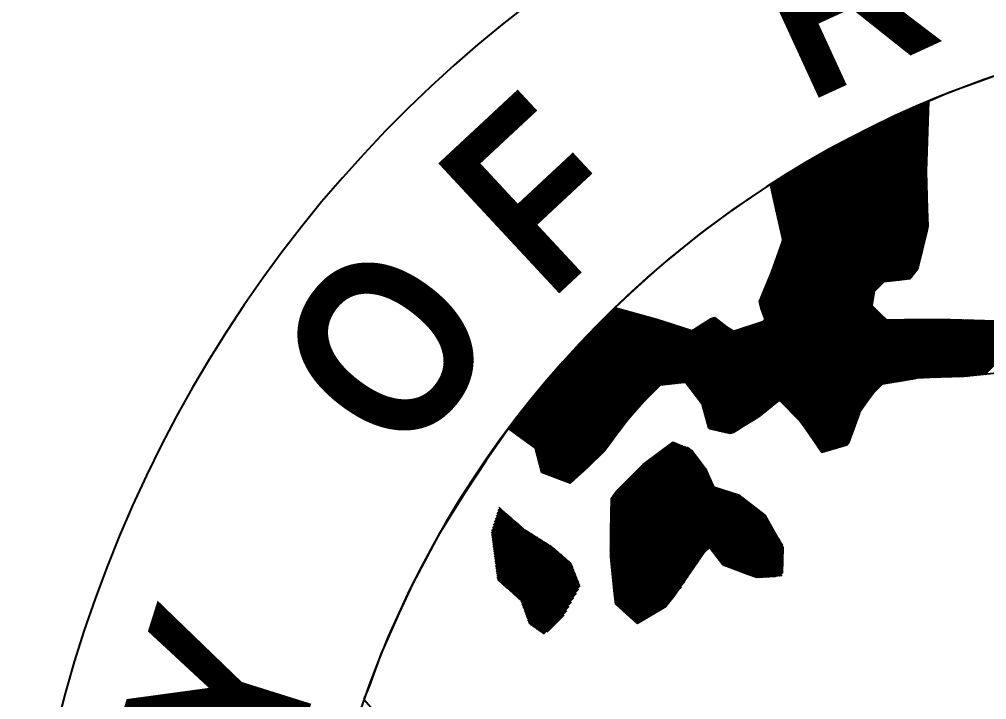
# Model space of a CAD drawing. Header units: inches. Extents: x 0 to 36, y 0 to 24.
# Drawn here: x 8.043 to 8.973, y 21.702 to 22.355 of the extents above; entities that cross this region are included whole.
import ezdxf
from ezdxf.enums import TextEntityAlignment as Align

# ---------------------------------------------------------------- set-up
doc = ezdxf.new("R2010")
doc.units = ezdxf.units.IN
doc.header["$MEASUREMENT"] = 0
doc.layers.add('CoverSheet', color=7, linetype='CONTINUOUS')
doc.styles.add('JJJ', font='BOLD.SHX', dxfattribs={"width": 0.9, "height": 0.1365})

msp = doc.modelspace()

# ---------------------------------------------------------------- linework, layer by layer
at = {"layer": 'CoverSheet'}
for p, q in [((8.9797, 22.30028), (8.93788, 22.28516)), ((8.93788, 22.28516), (8.9172, 22.27625)), ((8.77294, 22.13013), (8.91714, 22.27432)), ((8.7739, 22.13296), (8.9172, 22.27625)), ((8.77487, 22.13578), (8.91463, 22.27554)), ((8.77583, 22.13861), (8.9114, 22.27417)), ((8.9172, 22.27625), (8.91486, 22.20875)), ((8.76784, 22.11573), (8.9168, 22.26468)), ((8.76908, 22.11883), (8.91687, 22.26661)), ((8.77005, 22.12165), (8.91693, 22.26854)), ((8.77101, 22.12448), (8.917, 22.27047)), ((8.77198, 22.1273), (8.91707, 22.2724)), ((8.77576, 22.1497), (8.89148, 22.26543)), ((8.7761, 22.14818), (8.89487, 22.26695)), ((8.77643, 22.14666), (8.89823, 22.26845)), ((8.77677, 22.14513), (8.90156, 22.26992)), ((8.7768, 22.14143), (8.90814, 22.27278)), ((8.77711, 22.14361), (8.90486, 22.27136)), ((8.76254, 22.10297), (8.91653, 22.25697)), ((8.76387, 22.10616), (8.9166, 22.2589)), ((8.76519, 22.10935), (8.91667, 22.26082)), ((8.76652, 22.11254), (8.91673, 22.26275)), ((8.77373, 22.15885), (8.87053, 22.25564)), ((8.77407, 22.15732), (8.8741, 22.25735)), ((8.77441, 22.1558), (8.87764, 22.25903)), ((8.77475, 22.15427), (8.88115, 22.26068)), ((8.77508, 22.15275), (8.88462, 22.26229)), ((8.77542, 22.15123), (8.88807, 22.26387)), ((8.75591, 22.08703), (8.9162, 22.24732)), ((8.75723, 22.09022), (8.91626, 22.24925)), ((8.75856, 22.09341), (8.91633, 22.25118)), ((8.75989, 22.0966), (8.9164, 22.25311)), ((8.76121, 22.09979), (8.91647, 22.25504)), ((8.77204, 22.16647), (8.85211, 22.24653)), ((8.77238, 22.16494), (8.85587, 22.24843)), ((8.77272, 22.16342), (8.85959, 22.25029)), ((8.77306, 22.16189), (8.86328, 22.25211)), ((8.7734, 22.16037), (8.86692, 22.25389)), ((8.75458, 22.08385), (8.91613, 22.2454)), ((8.75491, 22.08231), (8.91606, 22.24347)), ((8.75537, 22.08092), (8.916, 22.24154)), ((8.75584, 22.07952), (8.91593, 22.23961)), ((8.7563, 22.07812), (8.91586, 22.23768)), ((8.77069, 22.17256), (8.83663, 22.2385)), ((8.77103, 22.17104), (8.84057, 22.24057)), ((8.77137, 22.16951), (8.84446, 22.24261)), ((8.77171, 22.16799), (8.84831, 22.24459)), ((8.75677, 22.07673), (8.91579, 22.23575)), ((8.75723, 22.07533), (8.91573, 22.23382)), ((8.7577, 22.07393), (8.91566, 22.2319)), ((8.75816, 22.07253), (8.91559, 22.22997)), ((8.75863, 22.07114), (8.91553, 22.22804)), ((8.76934, 22.17866), (8.82034, 22.22966)), ((8.76968, 22.17713), (8.8245, 22.23195)), ((8.77002, 22.17561), (8.8286, 22.23419)), ((8.77036, 22.17408), (8.83264, 22.23637)), ((8.69122, 21.99628), (8.91526, 22.22032)), ((8.69202, 21.99523), (8.91519, 22.2184)), ((8.75909, 22.06974), (8.91546, 22.22611)), ((8.75956, 22.06834), (8.91539, 22.22418)), ((8.76002, 22.06695), (8.91533, 22.22225)), ((8.76799, 22.18475), (8.80309, 22.21985)), ((8.76833, 22.18323), (8.8075, 22.2224)), ((8.76867, 22.1817), (8.81185, 22.22489)), ((8.76901, 22.18018), (8.81613, 22.2273)), ((8.69283, 21.99417), (8.91512, 22.21647)), ((8.69363, 21.99311), (8.91506, 22.21454)), ((8.69443, 21.99205), (8.91499, 22.21261)), ((8.69524, 21.99099), (8.91492, 22.21068)), ((8.76664, 22.19085), (8.78461, 22.20882)), ((8.76698, 22.18932), (8.78936, 22.2117)), ((8.76732, 22.1878), (8.79402, 22.2145)), ((8.76765, 22.18628), (8.79859, 22.21721)), ((8.69604, 21.98994), (8.91486, 22.20875)), ((8.69684, 21.98888), (8.9149, 22.20693)), ((8.69765, 21.98782), (8.91495, 22.20512)), ((8.69845, 21.98676), (8.915, 22.20332)), ((8.69925, 21.9857), (8.91506, 22.20151)), ((8.70002, 21.98461), (8.91511, 22.1997)), ((8.76563, 22.19542), (8.76974, 22.19953)), ((8.76597, 22.1939), (8.77481, 22.20273)), ((8.7663, 22.19237), (8.77976, 22.20583)), ((8.91486, 22.20875), (8.91591, 22.17258)), ((8.70042, 21.98314), (8.91516, 22.19789)), ((8.70082, 21.98168), (8.91522, 22.19608)), ((8.70122, 21.98022), (8.91527, 22.19428)), ((8.70162, 21.97876), (8.91533, 22.19247)), ((8.70202, 21.9773), (8.91538, 22.19066)), ((8.76522, 22.19663), (8.7291, 22.17227)), ((8.76563, 22.19542), (8.76522, 22.19663)), ((8.76563, 22.19542), (8.76563, 22.19542)), ((8.76799, 22.18475), (8.76563, 22.19542)), ((8.70242, 21.97584), (8.91543, 22.18885)), ((8.70282, 21.97438), (8.91549, 22.18704)), ((8.70322, 21.97292), (8.91554, 22.18524)), ((8.70362, 21.97146), (8.91559, 22.18343)), ((8.70402, 21.96999), (8.91565, 22.18162)), ((8.7761, 22.14818), (8.76799, 22.18475)), ((8.7291, 22.17227), (8.69718, 22.14853)), ((8.70442, 21.96853), (8.9157, 22.17981)), ((8.70482, 21.96707), (8.91575, 22.178)), ((8.70522, 21.96561), (8.91581, 22.1762)), ((8.70562, 21.96415), (8.91586, 22.17439)), ((8.70602, 21.96269), (8.91591, 22.17258)), ((8.91591, 22.17258), (8.9164, 22.15631)), ((8.70687, 21.96167), (8.91597, 22.17077)), ((8.70838, 21.96132), (8.91602, 22.16896)), ((8.70989, 21.96097), (8.91608, 22.16716)), ((8.7114, 21.96062), (8.91613, 22.16535)), ((8.71291, 21.96027), (8.91618, 22.16354)), ((8.71443, 21.95992), (8.91624, 22.16173)), ((8.71594, 21.95957), (8.91629, 22.15992)), ((8.71745, 21.95922), (8.91634, 22.15812)), ((8.71896, 21.95887), (8.9164, 22.15631)), ((8.72047, 21.95852), (8.91599, 22.15404)), ((8.9164, 22.15631), (8.91541, 22.1516)), ((8.69718, 22.14853), (8.66288, 22.12088)), ((8.72198, 21.95817), (8.91541, 22.1516)), ((8.72349, 21.95782), (8.91484, 22.14917)), ((8.725, 21.95747), (8.91426, 22.14673)), ((8.72651, 21.95712), (8.91369, 22.14429)), ((8.77711, 22.14361), (8.7761, 22.14818)), ((8.91541, 22.1516), (8.90736, 22.11748)), ((8.76652, 22.11254), (8.7768, 22.14143)), ((8.7768, 22.14143), (8.77711, 22.14361)), ((8.87425, 22.10299), (8.91311, 22.14185)), ((8.87633, 22.10322), (8.91254, 22.13942)), ((8.87842, 22.10344), (8.91196, 22.13698)), ((8.8805, 22.10366), (8.91139, 22.13454)), ((8.88259, 22.10388), (8.91081, 22.13211)), ((8.88467, 22.10411), (8.91024, 22.12967)), ((8.88676, 22.10433), (8.90966, 22.12723)), ((8.66288, 22.12088), (8.63415, 22.09536)), ((8.88884, 22.10455), (8.90908, 22.1248)), ((8.89092, 22.10477), (8.90851, 22.12236)), ((8.89301, 22.105), (8.90793, 22.11992)), ((8.89509, 22.10522), (8.90736, 22.11748)), ((8.90736, 22.11748), (8.90588, 22.11415)), ((8.75723, 22.09022), (8.76652, 22.11254)), ((8.89718, 22.10544), (8.90588, 22.11415)), ((8.89926, 22.10567), (8.90025, 22.10665)), ((8.90025, 22.10665), (8.89926, 22.10567)), ((8.90588, 22.11415), (8.90025, 22.10665)), ((8.87425, 22.10299), (8.86484, 22.09358)), ((8.88884, 22.10455), (8.87425, 22.10299)), ((8.89926, 22.10567), (8.88884, 22.10455)), ((8.63415, 22.09536), (8.61566, 22.07791)), ((8.72947, 21.95821), (8.86484, 22.09358)), ((8.7343, 21.96118), (8.86446, 22.09134)), ((8.73913, 21.96415), (8.86409, 22.08911)), ((8.75591, 22.08703), (8.75723, 22.09022)), ((8.86484, 22.09358), (8.86296, 22.0824)), ((8.74397, 21.96712), (8.86371, 22.08687)), ((8.7488, 21.97009), (8.86334, 22.08463)), ((8.75363, 21.97307), (8.86296, 22.0824)), ((8.75458, 22.08385), (8.75591, 22.08703)), ((8.75677, 22.07673), (8.75458, 22.08385)), ((8.76312, 21.9807), (8.86264, 22.08021)), ((8.77363, 21.98935), (8.86357, 22.07929)), ((8.86296, 22.0824), (8.86264, 22.08021)), ((8.86264, 22.08021), (8.87103, 22.07185)), ((8.51355, 21.96196), (8.62668, 22.07509)), ((8.51463, 21.96117), (8.62814, 22.07468)), ((8.51571, 21.96039), (8.62959, 22.07428)), ((8.51678, 21.9596), (8.63105, 22.07387)), ((8.51786, 21.95882), (8.63251, 22.07347)), ((8.51894, 21.95804), (8.63397, 22.07306)), ((8.51907, 21.96934), (8.62522, 22.07549)), ((8.52001, 21.95725), (8.63542, 22.07266)), ((8.52109, 21.95647), (8.63688, 22.07225)), ((8.52217, 21.95568), (8.63834, 22.07185)), ((8.52325, 21.9549), (8.63979, 22.07145)), ((8.52432, 21.95411), (8.64125, 22.07104)), ((8.52539, 21.97752), (8.62377, 22.0759)), ((8.5254, 21.95333), (8.64271, 22.07064)), ((8.52648, 21.95254), (8.64416, 22.07023)), ((8.52755, 21.95176), (8.64562, 22.06983)), ((8.52863, 21.95098), (8.64708, 22.06942)), ((8.5324, 21.98639), (8.62231, 22.0763)), ((8.54036, 21.99621), (8.62085, 22.07671)), ((8.5497, 22.00742), (8.6194, 22.07711)), ((8.56138, 22.02096), (8.61794, 22.07751)), ((8.57857, 22.04001), (8.61648, 22.07792)), ((8.61566, 22.07791), (8.61648, 22.07792)), ((8.61648, 22.07792), (8.65582, 22.06699)), ((8.76002, 22.06695), (8.75677, 22.07673)), ((8.77456, 21.98841), (8.86451, 22.07836)), ((8.77548, 21.98747), (8.86544, 22.07743)), ((8.77641, 21.98654), (8.86637, 22.0765)), ((8.77734, 21.9856), (8.8673, 22.07557)), ((8.77826, 21.98466), (8.86823, 22.07464)), ((8.77919, 21.98373), (8.86917, 22.07371)), ((8.78011, 21.98279), (8.8701, 22.07278)), ((8.78104, 21.98185), (8.87103, 22.07185)), ((8.78196, 21.98092), (8.87196, 22.07092)), ((8.78289, 21.97998), (8.87289, 22.06999)), ((8.87103, 22.07185), (8.87675, 22.06639)), ((8.52971, 21.95019), (8.64854, 22.06902)), ((8.53079, 21.94941), (8.64999, 22.06861)), ((8.53186, 21.94862), (8.65145, 22.06821)), ((8.53294, 21.94784), (8.65291, 22.0678)), ((8.53402, 21.94705), (8.65436, 22.0674)), ((8.53509, 21.94627), (8.65582, 22.06699)), ((8.53617, 21.94548), (8.65728, 22.06659)), ((8.53725, 21.9447), (8.65873, 22.06619)), ((8.53832, 21.94392), (8.66019, 22.06578)), ((8.5394, 21.94313), (8.66165, 22.06538)), ((8.54007, 21.94194), (8.6631, 22.06497)), ((8.54044, 21.94045), (8.66456, 22.06457)), ((8.54082, 21.93896), (8.66602, 22.06416)), ((8.54119, 21.93747), (8.66748, 22.06376)), ((8.54156, 21.93599), (8.66893, 22.06335)), ((8.54194, 21.9345), (8.67039, 22.06295)), ((8.54231, 21.93301), (8.67178, 22.06248)), ((8.54269, 21.93152), (8.67317, 22.062)), ((8.54306, 21.93003), (8.67455, 22.06152)), ((8.54343, 21.92855), (8.67593, 22.06104)), ((8.54381, 21.92706), (8.67731, 22.06056)), ((8.54418, 21.92557), (8.67869, 22.06008)), ((8.55374, 21.91652), (8.69818, 22.06095)), ((8.55511, 21.91602), (8.7034, 22.06431)), ((8.55647, 21.91552), (8.70862, 22.06767)), ((8.55783, 21.91502), (8.71133, 22.06852)), ((8.5592, 21.91452), (8.71238, 22.06771)), ((8.56056, 21.91402), (8.71344, 22.0669)), ((8.56192, 21.91353), (8.71449, 22.06609)), ((8.56328, 21.91303), (8.71554, 22.06529)), ((8.56465, 21.91253), (8.71659, 22.06448)), ((8.56601, 21.91203), (8.71765, 22.06367)), ((8.65582, 22.06699), (8.68973, 22.05623)), ((8.65932, 22.00347), (8.7187, 22.06286)), ((8.66141, 22.00371), (8.71975, 22.06205)), ((8.6635, 22.00394), (8.7208, 22.06124)), ((8.6656, 22.00417), (8.72186, 22.06043)), ((8.6864, 22.00263), (8.74384, 22.06008)), ((8.6872, 22.00157), (8.74665, 22.06102)), ((8.688, 22.00052), (8.74945, 22.06196)), ((8.68881, 21.99946), (8.75225, 22.06291)), ((8.68961, 21.9984), (8.75506, 22.06385)), ((8.69041, 21.99734), (8.75786, 22.06479)), ((8.69295, 22.05759), (8.7034, 22.06431)), ((8.7034, 22.06431), (8.70862, 22.06767)), ((8.70862, 22.06767), (8.71133, 22.06852)), ((8.71133, 22.06852), (8.72291, 22.05962)), ((8.72982, 22.05536), (8.75786, 22.06479)), ((8.75786, 22.06479), (8.76002, 22.06695)), ((8.78381, 21.97905), (8.87383, 22.06906)), ((8.78474, 21.97811), (8.87476, 22.06813)), ((8.78566, 21.97717), (8.87569, 22.0672)), ((8.78659, 21.97624), (8.87675, 22.06639)), ((8.78751, 21.9753), (8.87864, 22.06643)), ((8.78844, 21.97436), (8.88054, 22.06647)), ((8.78936, 21.97343), (8.88244, 22.0665)), ((8.79029, 21.97249), (8.88434, 22.06654)), ((8.79121, 21.97155), (8.88623, 22.06658)), ((8.79214, 21.97062), (8.88813, 22.06661)), ((8.79306, 21.96968), (8.89003, 22.06665)), ((8.79399, 21.96875), (8.89193, 22.06668)), ((8.79491, 21.96781), (8.89383, 22.06672)), ((8.79572, 21.96675), (8.89572, 22.06676)), ((8.79647, 21.96564), (8.89762, 22.06679)), ((8.79721, 21.96452), (8.89952, 22.06683)), ((8.79796, 21.96341), (8.90142, 22.06687)), ((8.7987, 21.96229), (8.90331, 22.0669)), ((8.79945, 21.96118), (8.90521, 22.06694)), ((8.8002, 21.96006), (8.90711, 22.06697)), ((8.80094, 21.95894), (8.90901, 22.06701)), ((8.80169, 21.95783), (8.91086, 22.067)), ((8.80243, 21.95671), (8.91271, 22.06699)), ((8.80318, 21.9556), (8.91456, 22.06698)), ((8.80392, 21.95448), (8.91641, 22.06696)), ((8.80467, 21.95337), (8.91825, 22.06695)), ((8.80542, 21.95225), (8.9201, 22.06693)), ((8.80616, 21.95113), (8.92195, 22.06692)), ((8.80691, 21.95002), (8.9238, 22.06691)), ((8.80765, 21.9489), (8.92564, 22.06689)), ((8.8084, 21.94779), (8.92749, 22.06688)), ((8.80915, 21.94667), (8.92934, 22.06687)), ((8.80989, 21.94556), (8.93119, 22.06685)), ((8.81064, 21.94444), (8.93304, 22.06684)), ((8.87251, 22.00445), (8.93488, 22.06682)), ((8.87476, 22.00484), (8.93673, 22.06681)), ((8.87675, 22.06639), (8.88054, 22.06647)), ((8.877, 22.00522), (8.93858, 22.0668)), ((8.87925, 22.0056), (8.94043, 22.06678)), ((8.88054, 22.06647), (8.88434, 22.06654)), ((8.88149, 22.00599), (8.94228, 22.06677)), ((8.88374, 22.00637), (8.94412, 22.06676)), ((8.88434, 22.06654), (8.90331, 22.0669)), ((8.88598, 22.00675), (8.94597, 22.06674)), ((8.88823, 22.00714), (8.94782, 22.06673)), ((8.89047, 22.00752), (8.94967, 22.06671)), ((8.89272, 22.0079), (8.95151, 22.06669)), ((8.89496, 22.00829), (8.9533, 22.06662)), ((8.89721, 22.00867), (8.95509, 22.06655)), ((8.89945, 22.00905), (8.95688, 22.06648)), ((8.9017, 22.00944), (8.95867, 22.06641)), ((8.90331, 22.0669), (8.93858, 22.0668)), ((8.90394, 22.00982), (8.96046, 22.06634)), ((8.90619, 22.0102), (8.96225, 22.06627)), ((8.90843, 22.01059), (8.96404, 22.0662)), ((8.91035, 22.01065), (8.96584, 22.06613)), ((8.91227, 22.01071), (8.96763, 22.06606)), ((8.91419, 22.01076), (8.96942, 22.06599)), ((8.91611, 22.01082), (8.97121, 22.06592)), ((8.91803, 22.01088), (8.973, 22.06585)), ((8.91995, 22.01094), (8.97479, 22.06578)), ((8.92187, 22.011), (8.97658, 22.06571)), ((8.92379, 22.01105), (8.97837, 22.06564)), ((8.92571, 22.01111), (8.98016, 22.06557)), ((8.92763, 22.01117), (8.98196, 22.0655)), ((8.92955, 22.01123), (8.98375, 22.06543)), ((8.93147, 22.01129), (8.98554, 22.06536)), ((8.93339, 22.01135), (8.98733, 22.06528)), ((8.93531, 22.0114), (8.98912, 22.06521)), ((8.93723, 22.01146), (8.99091, 22.06514)), ((8.93858, 22.0668), (8.9927, 22.06507)), ((8.93915, 22.01152), (8.9927, 22.06507)), ((8.94107, 22.01158), (8.99449, 22.065)), ((8.94299, 22.01164), (8.99628, 22.06493)), ((8.94491, 22.0117), (8.99808, 22.06486)), ((8.94683, 22.01175), (8.9997, 22.06462)), ((8.94875, 22.01181), (9.00117, 22.06423)), ((8.95067, 22.01187), (9.00264, 22.06384)), ((8.95259, 22.01193), (9.00411, 22.06345)), ((8.95458, 22.01206), (9.00559, 22.06307)), ((8.95668, 22.0123), (9.00706, 22.06268)), ((8.95878, 22.01254), (9.00853, 22.06229)), ((8.96088, 22.01278), (9.01, 22.0619)), ((8.96298, 22.01302), (9.01148, 22.06151)), ((8.96509, 22.01326), (9.01295, 22.06112)), ((8.96719, 22.0135), (9.01442, 22.06073)), ((8.96929, 22.01373), (9.0159, 22.06034)), ((8.54456, 21.92408), (8.68007, 22.0596)), ((8.54493, 21.9226), (8.68145, 22.05911)), ((8.5453, 21.92111), (8.68283, 22.05863)), ((8.54568, 21.91962), (8.68421, 22.05815)), ((8.54693, 21.91901), (8.68559, 22.05767)), ((8.54829, 21.91851), (8.68697, 22.05719)), ((8.54966, 21.91801), (8.68835, 22.05671)), ((8.55102, 21.91752), (8.68973, 22.05623)), ((8.55238, 21.91702), (8.69295, 22.05759)), ((8.66769, 22.00441), (8.72291, 22.05962)), ((8.66979, 22.00464), (8.72396, 22.05881)), ((8.67188, 22.00487), (8.72501, 22.058)), ((8.67398, 22.00511), (8.72607, 22.05719)), ((8.67607, 22.00534), (8.72712, 22.05638)), ((8.67817, 22.00557), (8.72817, 22.05558)), ((8.68026, 22.0058), (8.72982, 22.05536)), ((8.68236, 22.00604), (8.73262, 22.0563)), ((8.68399, 22.00581), (8.73543, 22.05725)), ((8.68479, 22.00475), (8.73823, 22.05819)), ((8.68559, 22.00369), (8.74104, 22.05913)), ((8.68973, 22.05623), (8.69295, 22.05759)), ((8.72291, 22.05962), (8.72982, 22.05536)), ((8.97139, 22.01397), (9.01737, 22.05995)), ((9.01905, 22.01882), (8.95067, 22.01187)), ((8.68236, 22.00604), (8.65932, 22.00347)), ((8.68399, 22.00581), (8.68236, 22.00604)), ((8.69925, 21.9857), (8.68399, 22.00581)), ((8.87251, 22.00445), (8.86508, 21.99702)), ((8.9017, 22.00944), (8.87251, 22.00445)), ((8.90619, 22.0102), (8.9017, 22.00944)), ((8.91803, 22.01088), (8.90619, 22.0102)), ((8.95067, 22.01187), (8.91803, 22.01088)), ((8.65932, 22.00347), (8.64363, 21.98779)), ((8.81138, 21.94332), (8.86508, 21.99702)), ((8.86508, 21.99702), (8.85884, 21.98892)), ((8.56737, 21.91153), (8.64363, 21.98779)), ((8.64363, 21.98779), (8.62776, 21.97005)), ((8.70002, 21.98461), (8.69925, 21.9857)), ((8.77363, 21.98935), (8.76312, 21.9807)), ((8.77456, 21.98841), (8.77363, 21.98935)), ((8.79306, 21.96968), (8.77456, 21.98841)), ((8.81213, 21.94221), (8.85884, 21.98892)), ((8.85884, 21.98892), (8.85096, 21.97731)), ((8.70602, 21.96269), (8.70002, 21.98461)), ((8.76312, 21.9807), (8.75363, 21.97307)), ((8.81287, 21.94109), (8.8526, 21.98082)), ((8.81362, 21.93998), (8.85096, 21.97731)), ((8.85096, 21.97731), (8.84989, 21.97439)), ((8.56873, 21.91103), (8.62776, 21.97005)), ((8.62776, 21.97005), (8.622, 21.96243)), ((8.74397, 21.96712), (8.73913, 21.96415)), ((8.7488, 21.97009), (8.74397, 21.96712)), ((8.75363, 21.97307), (8.7488, 21.97009)), ((8.7987, 21.96229), (8.79306, 21.96968)), ((8.81453, 21.93903), (8.84989, 21.97439)), ((8.81717, 21.9398), (8.84883, 21.97147)), ((8.81981, 21.94058), (8.84777, 21.96854)), ((8.84989, 21.97439), (8.84034, 21.94808)), ((8.51355, 21.96196), (8.49215, 21.93125)), ((8.51463, 21.96117), (8.51355, 21.96196)), ((8.5394, 21.94313), (8.51463, 21.96117)), ((8.5701, 21.91053), (8.622, 21.96243)), ((8.622, 21.96243), (8.61671, 21.95528)), ((8.70687, 21.96167), (8.70602, 21.96269)), ((8.72651, 21.95712), (8.70687, 21.96167)), ((8.72947, 21.95821), (8.72651, 21.95712)), ((8.7343, 21.96118), (8.72947, 21.95821)), ((8.73913, 21.96415), (8.7343, 21.96118)), ((8.81453, 21.93903), (8.7987, 21.96229)), ((8.82245, 21.94136), (8.84671, 21.96562)), ((8.82509, 21.94214), (8.84565, 21.9627)), ((8.82773, 21.94291), (8.84459, 21.95977)), ((8.57146, 21.91003), (8.61671, 21.95528)), ((8.61671, 21.95528), (8.61141, 21.94813)), ((8.61235, 21.8895), (8.67172, 21.94886)), ((8.64283, 21.92742), (8.67172, 21.94886)), ((8.67172, 21.94886), (8.68975, 21.94083)), ((8.83036, 21.94369), (8.84353, 21.95685)), ((8.833, 21.94447), (8.84246, 21.95393)), ((8.83564, 21.94524), (8.8414, 21.951)), ((8.54568, 21.91962), (8.5394, 21.94313)), ((8.57282, 21.90954), (8.61141, 21.94813)), ((8.60612, 21.94097), (8.58955, 21.9244)), ((8.58955, 21.9244), (8.60612, 21.94097)), ((8.61141, 21.94813), (8.60612, 21.94097)), ((8.61166, 21.86088), (8.69055, 21.93977)), ((8.6117, 21.86278), (8.68975, 21.94083)), ((8.61175, 21.86469), (8.68896, 21.9419)), ((8.6118, 21.8666), (8.68816, 21.94296)), ((8.61184, 21.86851), (8.6871, 21.94377)), ((8.61189, 21.87042), (8.6857, 21.94423)), ((8.61194, 21.87232), (8.68431, 21.94469)), ((8.61198, 21.87423), (8.68291, 21.94516)), ((8.61203, 21.87614), (8.68151, 21.94562)), ((8.61208, 21.87805), (8.68011, 21.94608)), ((8.61212, 21.87996), (8.67871, 21.94655)), ((8.61217, 21.88186), (8.67731, 21.94701)), ((8.61221, 21.88377), (8.67592, 21.94747)), ((8.61226, 21.88568), (8.67452, 21.94794)), ((8.61231, 21.88759), (8.67312, 21.9484)), ((8.6124, 21.8914), (8.66533, 21.94434)), ((8.68975, 21.94083), (8.70249, 21.92378)), ((8.83828, 21.94602), (8.81453, 21.93903)), ((8.84034, 21.94808), (8.83828, 21.94602)), ((8.83828, 21.94602), (8.84034, 21.94808)), ((8.49215, 21.93125), (8.47206, 21.90126)), ((8.61124, 21.8437), (8.69771, 21.93018)), ((8.61128, 21.84561), (8.69692, 21.93124)), ((8.61133, 21.84752), (8.69612, 21.93231)), ((8.61138, 21.84943), (8.69532, 21.93337)), ((8.61142, 21.85134), (8.69453, 21.93444)), ((8.61147, 21.85324), (8.69373, 21.9355)), ((8.61152, 21.85515), (8.69294, 21.93657)), ((8.61156, 21.85706), (8.69214, 21.93764)), ((8.61161, 21.85897), (8.69134, 21.9387)), ((8.61245, 21.89331), (8.65783, 21.9387)), ((8.61249, 21.89522), (8.65033, 21.93306)), ((8.58955, 21.9244), (8.57282, 21.90954)), ((8.6114, 21.84201), (8.69851, 21.92911)), ((8.61158, 21.84032), (8.6993, 21.92805)), ((8.61176, 21.83864), (8.7001, 21.92698)), ((8.61193, 21.83695), (8.7009, 21.92591)), ((8.61211, 21.83526), (8.70169, 21.92485)), ((8.61228, 21.83358), (8.70249, 21.92378)), ((8.61246, 21.83189), (8.70316, 21.9226)), ((8.61263, 21.8302), (8.70372, 21.92129)), ((8.61732, 21.90191), (8.64283, 21.92742)), ((8.61732, 21.90191), (8.64283, 21.92742)), ((8.70249, 21.92378), (8.71066, 21.90589)), ((8.57282, 21.90954), (8.54568, 21.91962)), ((8.61281, 21.82852), (8.70428, 21.91999)), ((8.61298, 21.82683), (8.70484, 21.91869)), ((8.61316, 21.82514), (8.7054, 21.91739)), ((8.61333, 21.82346), (8.70596, 21.91608)), ((8.61351, 21.82177), (8.70652, 21.91478)), ((8.61368, 21.82009), (8.70707, 21.91348)), ((8.61386, 21.8184), (8.70763, 21.91218)), ((8.61403, 21.81671), (8.70819, 21.91087)), ((8.61421, 21.81503), (8.70875, 21.90957)), ((8.61438, 21.81334), (8.70931, 21.90827)), ((8.61456, 21.81165), (8.70987, 21.90697)), ((8.61473, 21.80997), (8.71066, 21.90589)), ((8.61491, 21.80828), (8.71209, 21.90546)), ((8.61508, 21.80659), (8.71352, 21.90503)), ((8.61526, 21.80491), (8.71495, 21.9046)), ((8.61543, 21.80322), (8.71639, 21.90418)), ((8.61561, 21.80153), (8.71782, 21.90375)), ((8.61578, 21.79985), (8.71925, 21.90332)), ((8.61596, 21.79816), (8.72069, 21.90289)), ((8.61613, 21.79648), (8.72212, 21.90246)), ((8.61631, 21.79479), (8.72355, 21.90203)), ((8.71066, 21.90589), (8.73464, 21.89823)), ((8.47206, 21.90126), (8.44651, 21.86012)), ((8.6117, 21.86278), (8.61249, 21.89522)), ((8.61249, 21.89522), (8.61732, 21.90191)), ((8.61676, 21.79338), (8.72498, 21.9016)), ((8.61773, 21.79249), (8.72642, 21.90117)), ((8.61871, 21.7916), (8.72785, 21.90075)), ((8.61968, 21.79071), (8.72928, 21.90032)), ((8.62065, 21.78983), (8.73072, 21.89989)), ((8.62163, 21.78894), (8.73215, 21.89946)), ((8.6226, 21.78805), (8.73358, 21.89903)), ((8.62358, 21.78717), (8.73464, 21.89823)), ((8.62455, 21.78628), (8.73569, 21.89742)), ((8.62553, 21.78539), (8.73675, 21.89661)), ((8.6265, 21.7845), (8.7378, 21.8958)), ((8.62748, 21.78362), (8.73885, 21.895)), ((8.62845, 21.78273), (8.73991, 21.89419)), ((8.62943, 21.78184), (8.74096, 21.89338)), ((8.73464, 21.89823), (8.75977, 21.87868)), ((8.50186, 21.87767), (8.50811, 21.88392)), ((8.50186, 21.87767), (8.50811, 21.88392)), ((8.50274, 21.88041), (8.50712, 21.88479)), ((8.50274, 21.88041), (8.50712, 21.88479)), ((8.50362, 21.88315), (8.50612, 21.88565)), ((8.50362, 21.88315), (8.50612, 21.88565)), ((8.5045, 21.88589), (8.50513, 21.88652)), ((8.5045, 21.88589), (8.50513, 21.88652)), ((8.6304, 21.78096), (8.74201, 21.89257)), ((8.63137, 21.78007), (8.74307, 21.89176)), ((8.63235, 21.77918), (8.74412, 21.89095)), ((8.63332, 21.7783), (8.74517, 21.89014)), ((8.6343, 21.77741), (8.74623, 21.88934)), ((8.70653, 21.84778), (8.74728, 21.88853)), ((8.70734, 21.84673), (8.74833, 21.88772)), ((8.70814, 21.84567), (8.74938, 21.88691)), ((8.70895, 21.84461), (8.75044, 21.8861)), ((8.70975, 21.84355), (8.75149, 21.88529)), ((8.71056, 21.8425), (8.75254, 21.88448)), ((8.71136, 21.84144), (8.7536, 21.88368)), ((8.49721, 21.86185), (8.51409, 21.87872)), ((8.49721, 21.86185), (8.51409, 21.87872)), ((8.49743, 21.8602), (8.51508, 21.87785)), ((8.49743, 21.8602), (8.51508, 21.87785)), ((8.49747, 21.86397), (8.51309, 21.87959)), ((8.49747, 21.86397), (8.51309, 21.87959)), ((8.49764, 21.85855), (8.51608, 21.87699)), ((8.49764, 21.85855), (8.51608, 21.87699)), ((8.49785, 21.8569), (8.51707, 21.87612)), ((8.49785, 21.8569), (8.51707, 21.87612)), ((8.49806, 21.85525), (8.51807, 21.87526)), ((8.49806, 21.85525), (8.51807, 21.87526)), ((8.49828, 21.8536), (8.51906, 21.87439)), ((8.49828, 21.8536), (8.51906, 21.87439)), ((8.49835, 21.86671), (8.51209, 21.88045)), ((8.49835, 21.86671), (8.51209, 21.88045)), ((8.49923, 21.86945), (8.5111, 21.88132)), ((8.49923, 21.86945), (8.5111, 21.88132)), ((8.50011, 21.87219), (8.5101, 21.88219)), ((8.50011, 21.87219), (8.5101, 21.88219)), ((8.50099, 21.87493), (8.50911, 21.88305)), ((8.50099, 21.87493), (8.50911, 21.88305)), ((8.71216, 21.84038), (8.75465, 21.88287)), ((8.71297, 21.83933), (8.7557, 21.88206)), ((8.71377, 21.83827), (8.75676, 21.88125)), ((8.71458, 21.83721), (8.75781, 21.88044)), ((8.71538, 21.83615), (8.75886, 21.87963)), ((8.71619, 21.8351), (8.75977, 21.87868)), ((8.71699, 21.83404), (8.76049, 21.87754)), ((8.71779, 21.83298), (8.76121, 21.8764)), ((8.7186, 21.83192), (8.76193, 21.87526)), ((8.75977, 21.87868), (8.7772, 21.84771)), ((8.49849, 21.85196), (8.52006, 21.87352)), ((8.49849, 21.85196), (8.52006, 21.87352)), ((8.4987, 21.85031), (8.52105, 21.87266)), ((8.4987, 21.85031), (8.52105, 21.87266)), ((8.49891, 21.84866), (8.52205, 21.87179)), ((8.49891, 21.84866), (8.52205, 21.87179)), ((8.49913, 21.84701), (8.52304, 21.87092)), ((8.49913, 21.84701), (8.52304, 21.87092)), ((8.49934, 21.84536), (8.52404, 21.87006)), ((8.49934, 21.84536), (8.52404, 21.87006)), ((8.49955, 21.84371), (8.52503, 21.86919)), ((8.49955, 21.84371), (8.52503, 21.86919)), ((8.49977, 21.84206), (8.52603, 21.86832)), ((8.49977, 21.84206), (8.52603, 21.86832)), ((8.49998, 21.84041), (8.52702, 21.86746)), ((8.49998, 21.84041), (8.52702, 21.86746)), ((8.50019, 21.83876), (8.52802, 21.86659)), ((8.50019, 21.83876), (8.52802, 21.86659)), ((8.5004, 21.83712), (8.52901, 21.86573)), ((8.5004, 21.83712), (8.52901, 21.86573)), ((8.50062, 21.83547), (8.53013, 21.86498)), ((8.50062, 21.83547), (8.53013, 21.86498)), ((8.7194, 21.83087), (8.76266, 21.87412)), ((8.72048, 21.83008), (8.76338, 21.87298)), ((8.72185, 21.82959), (8.7641, 21.87184)), ((8.72323, 21.82911), (8.76482, 21.8707)), ((8.7246, 21.82862), (8.76554, 21.86956)), ((8.72598, 21.82814), (8.76626, 21.86842)), ((8.72736, 21.82765), (8.76698, 21.86728)), ((8.72873, 21.82716), (8.7677, 21.86613)), ((8.73011, 21.82668), (8.76842, 21.86499)), ((8.44651, 21.86012), (8.4217, 21.81304)), ((8.50083, 21.83382), (8.53127, 21.86426)), ((8.50083, 21.83382), (8.53127, 21.86426)), ((8.50104, 21.83217), (8.53242, 21.86354)), ((8.50104, 21.83217), (8.53242, 21.86354)), ((8.50125, 21.83052), (8.53356, 21.86283)), ((8.50125, 21.83052), (8.53356, 21.86283)), ((8.50147, 21.82887), (8.5347, 21.86211)), ((8.50147, 21.82887), (8.5347, 21.86211)), ((8.50168, 21.82722), (8.53585, 21.86139)), ((8.50168, 21.82722), (8.53585, 21.86139)), ((8.50189, 21.82557), (8.53699, 21.86067)), ((8.50189, 21.82557), (8.53699, 21.86067)), ((8.5021, 21.82392), (8.53813, 21.85995)), ((8.5021, 21.82392), (8.53813, 21.85995)), ((8.50232, 21.82228), (8.53928, 21.85924)), ((8.50232, 21.82228), (8.53928, 21.85924)), ((8.50253, 21.82063), (8.54042, 21.85852)), ((8.50253, 21.82063), (8.54042, 21.85852)), ((8.50274, 21.81898), (8.54156, 21.8578)), ((8.50274, 21.81898), (8.54156, 21.8578)), ((8.50296, 21.81733), (8.54271, 21.85708)), ((8.50296, 21.81733), (8.54271, 21.85708)), ((8.50349, 21.81601), (8.54385, 21.85636)), ((8.50349, 21.81601), (8.54385, 21.85636)), ((8.50448, 21.81513), (8.54499, 21.85564)), ((8.50448, 21.81513), (8.54499, 21.85564)), ((8.61176, 21.83864), (8.6117, 21.86278)), ((8.73148, 21.82619), (8.76914, 21.86385)), ((8.73286, 21.82571), (8.76986, 21.86271)), ((8.73423, 21.82522), (8.77059, 21.86157)), ((8.73561, 21.82473), (8.77131, 21.86043)), ((8.73698, 21.82425), (8.77203, 21.85929)), ((8.73836, 21.82376), (8.77275, 21.85815)), ((8.73974, 21.82328), (8.77347, 21.85701)), ((8.74111, 21.82279), (8.77419, 21.85587)), ((8.50547, 21.81426), (8.54614, 21.85493)), ((8.50547, 21.81426), (8.54614, 21.85493)), ((8.50645, 21.81338), (8.54728, 21.85421)), ((8.50645, 21.81338), (8.54728, 21.85421)), ((8.50744, 21.81251), (8.54842, 21.85349)), ((8.50744, 21.81251), (8.54842, 21.85349)), ((8.50843, 21.81163), (8.54957, 21.85277)), ((8.50843, 21.81163), (8.54957, 21.85277)), ((8.50941, 21.81076), (8.55071, 21.85205)), ((8.50941, 21.81076), (8.55071, 21.85205)), ((8.5104, 21.80988), (8.55185, 21.85134)), ((8.5104, 21.80988), (8.55185, 21.85134)), ((8.51139, 21.80901), (8.553, 21.85062)), ((8.51139, 21.80901), (8.553, 21.85062)), ((8.51238, 21.80813), (8.55414, 21.8499)), ((8.51238, 21.80813), (8.55414, 21.8499)), ((8.51336, 21.80726), (8.55527, 21.84916)), ((8.51336, 21.80726), (8.55527, 21.84916)), ((8.51435, 21.80638), (8.55627, 21.8483)), ((8.51435, 21.80638), (8.55627, 21.8483)), ((8.51534, 21.80551), (8.55727, 21.84745)), ((8.51534, 21.80551), (8.55727, 21.84745)), ((8.51632, 21.80463), (8.55827, 21.84659)), ((8.51632, 21.80463), (8.55827, 21.84659)), ((8.70653, 21.84778), (8.70169, 21.84294)), ((8.7194, 21.83087), (8.70653, 21.84778)), ((8.74249, 21.8223), (8.77491, 21.85473)), ((8.74386, 21.82182), (8.77563, 21.85359)), ((8.74524, 21.82133), (8.77635, 21.85245)), ((8.74661, 21.82085), (8.77707, 21.85131)), ((8.74799, 21.82036), (8.77725, 21.84962)), ((8.74936, 21.81987), (8.7772, 21.84771)), ((8.7772, 21.84771), (8.7766, 21.82291)), ((8.51731, 21.80376), (8.55928, 21.84573)), ((8.51731, 21.80376), (8.55928, 21.84573)), ((8.5183, 21.80289), (8.56028, 21.84487)), ((8.5183, 21.80289), (8.56028, 21.84487)), ((8.51928, 21.80201), (8.56128, 21.84401)), ((8.51928, 21.80201), (8.56128, 21.84401)), ((8.52027, 21.80114), (8.56229, 21.84315)), ((8.52027, 21.80114), (8.56229, 21.84315)), ((8.52126, 21.80026), (8.56329, 21.84229)), ((8.52126, 21.80026), (8.56329, 21.84229)), ((8.52224, 21.79939), (8.56429, 21.84143)), ((8.52224, 21.79939), (8.56429, 21.84143)), ((8.52323, 21.79851), (8.56529, 21.84058)), ((8.52323, 21.79851), (8.56529, 21.84058)), ((8.52422, 21.79764), (8.5663, 21.83972)), ((8.52422, 21.79764), (8.5663, 21.83972)), ((8.5252, 21.79676), (8.5673, 21.83886)), ((8.5252, 21.79676), (8.5673, 21.83886)), ((8.52578, 21.79548), (8.5683, 21.838)), ((8.52578, 21.79548), (8.5683, 21.838)), ((8.52627, 21.79411), (8.56931, 21.83714)), ((8.52627, 21.79411), (8.56931, 21.83714)), ((8.61543, 21.80322), (8.61176, 21.83864)), ((8.63527, 21.77652), (8.70169, 21.84294)), ((8.70169, 21.84294), (8.67231, 21.80053)), ((8.75074, 21.81939), (8.77716, 21.8458)), ((8.75212, 21.8189), (8.77711, 21.8439)), ((8.75403, 21.81895), (8.77706, 21.84199)), ((8.75601, 21.81908), (8.77702, 21.84008)), ((8.758, 21.8192), (8.77697, 21.83817)), ((8.52677, 21.79274), (8.57031, 21.83628)), ((8.52677, 21.79274), (8.57031, 21.83628)), ((8.52726, 21.79137), (8.57131, 21.83542)), ((8.52726, 21.79137), (8.57131, 21.83542)), ((8.52775, 21.79), (8.57232, 21.83457)), ((8.52775, 21.79), (8.57232, 21.83457)), ((8.52824, 21.78863), (8.57332, 21.83371)), ((8.52824, 21.78863), (8.57332, 21.83371)), ((8.52874, 21.78726), (8.57415, 21.83268)), ((8.52874, 21.78726), (8.57415, 21.83268)), ((8.52923, 21.78589), (8.57467, 21.83134)), ((8.52923, 21.78589), (8.57467, 21.83134)), ((8.52972, 21.78452), (8.5752, 21.83)), ((8.52972, 21.78452), (8.5752, 21.83)), ((8.53021, 21.78315), (8.57572, 21.82866)), ((8.53021, 21.78315), (8.57572, 21.82866)), ((8.63625, 21.77563), (8.69474, 21.83413)), ((8.63722, 21.77475), (8.69092, 21.82845)), ((8.74386, 21.82182), (8.7194, 21.83087)), ((8.75999, 21.81933), (8.77692, 21.83626)), ((8.76198, 21.81946), (8.77688, 21.83435)), ((8.76397, 21.81958), (8.77683, 21.83245)), ((8.76595, 21.81971), (8.77678, 21.83054)), ((8.76794, 21.81984), (8.77674, 21.82863)), ((8.5307, 21.78178), (8.57624, 21.82732)), ((8.5307, 21.78178), (8.57624, 21.82732)), ((8.5312, 21.78041), (8.57677, 21.82599)), ((8.5312, 21.78041), (8.57677, 21.82599)), ((8.53169, 21.77905), (8.57729, 21.82465)), ((8.53169, 21.77905), (8.57729, 21.82465)), ((8.53218, 21.77768), (8.57781, 21.82331)), ((8.53218, 21.77768), (8.57781, 21.82331)), ((8.53267, 21.77631), (8.57834, 21.82197)), ((8.53267, 21.77631), (8.57834, 21.82197)), ((8.53316, 21.77494), (8.57886, 21.82063)), ((8.53316, 21.77494), (8.57886, 21.82063)), ((8.534, 21.77391), (8.57938, 21.81929)), ((8.534, 21.77391), (8.57938, 21.81929)), ((8.64149, 21.77716), (8.68831, 21.82397)), ((8.64612, 21.77993), (8.6857, 21.8195)), ((8.75212, 21.8189), (8.74386, 21.82182)), ((8.76993, 21.81996), (8.75212, 21.8189)), ((8.76993, 21.81996), (8.77669, 21.82672)), ((8.7766, 21.82291), (8.76993, 21.81996)), ((8.77192, 21.82009), (8.77664, 21.82481)), ((8.77391, 21.82022), (8.7766, 21.82291)), ((8.7759, 21.82034), (8.77655, 21.821)), ((8.4217, 21.81304), (8.4083, 21.78503)), ((8.53509, 21.77314), (8.57991, 21.81796)), ((8.53509, 21.77314), (8.57991, 21.81796)), ((8.53619, 21.77237), (8.58043, 21.81662)), ((8.53619, 21.77237), (8.58043, 21.81662)), ((8.53728, 21.77161), (8.58095, 21.81528)), ((8.53728, 21.77161), (8.58095, 21.81528)), ((8.53837, 21.77084), (8.58148, 21.81394)), ((8.53837, 21.77084), (8.58148, 21.81394)), ((8.53947, 21.77007), (8.582, 21.8126)), ((8.53947, 21.77007), (8.582, 21.8126)), ((8.54056, 21.7693), (8.58252, 21.81126)), ((8.54056, 21.7693), (8.58252, 21.81126)), ((8.65075, 21.78269), (8.68308, 21.81502)), ((8.65538, 21.78546), (8.67965, 21.80973)), ((8.54165, 21.76853), (8.58103, 21.80791)), ((8.54165, 21.76853), (8.58103, 21.80791)), ((8.54275, 21.76776), (8.57872, 21.80374)), ((8.54275, 21.76776), (8.57872, 21.80374)), ((8.61676, 21.79338), (8.61543, 21.80322)), ((8.66001, 21.78823), (8.67231, 21.80053)), ((8.67231, 21.80053), (8.66465, 21.791)), ((8.54384, 21.767), (8.57641, 21.79956)), ((8.54384, 21.767), (8.57641, 21.79956)), ((8.54493, 21.76623), (8.57409, 21.79539)), ((8.54493, 21.76623), (8.57409, 21.79539)), ((8.54603, 21.76546), (8.57178, 21.79121)), ((8.54603, 21.76546), (8.57178, 21.79121)), ((8.63722, 21.77475), (8.61676, 21.79338)), ((8.66465, 21.791), (8.63722, 21.77475)), ((8.66465, 21.791), (8.66496, 21.79132)), ((8.4083, 21.78503), (8.39094, 21.74513)), ((8.54712, 21.76469), (8.56946, 21.78704)), ((8.54712, 21.76469), (8.56946, 21.78704)), ((8.55079, 21.7665), (8.56715, 21.78286)), ((8.55079, 21.7665), (8.56715, 21.78286)), ((8.39094, 21.74513), (8.37978, 21.71515)), ((8.37978, 21.71515), (8.37446, 21.70186)), ((8.37446, 21.70186), (8.37476, 21.70216)), ((8.37446, 21.70186), (8.39885, 21.67413))]:
    msp.add_line(p, q, dxfattribs=at)
for radius, start, end in [(1.24972, 247.51338, 247.36281), (0.97402, 251.32273, 251.1453)]:
    msp.add_arc((9.29312, 21.37801), radius, start, end, dxfattribs=at)

# ---------------------------------------------------------------- texts
at = {"layer": 'CoverSheet', "style": 'JJJ', "width": 0.9}
for s, rotation, p in [('R', 24.71145, (8.83088, 22.38246)), ('F', 42.93104, (8.54, 22.18758)), ('O', 52.81562, (8.39576, 22.04073)), ('Y', 72.58478, (8.2381, 21.70894))]:
    msp.add_text(s, height=0.17059, rotation=rotation, dxfattribs=at).set_placement(p, align=Align.MIDDLE)

doc.saveas('drawing.dxf')
